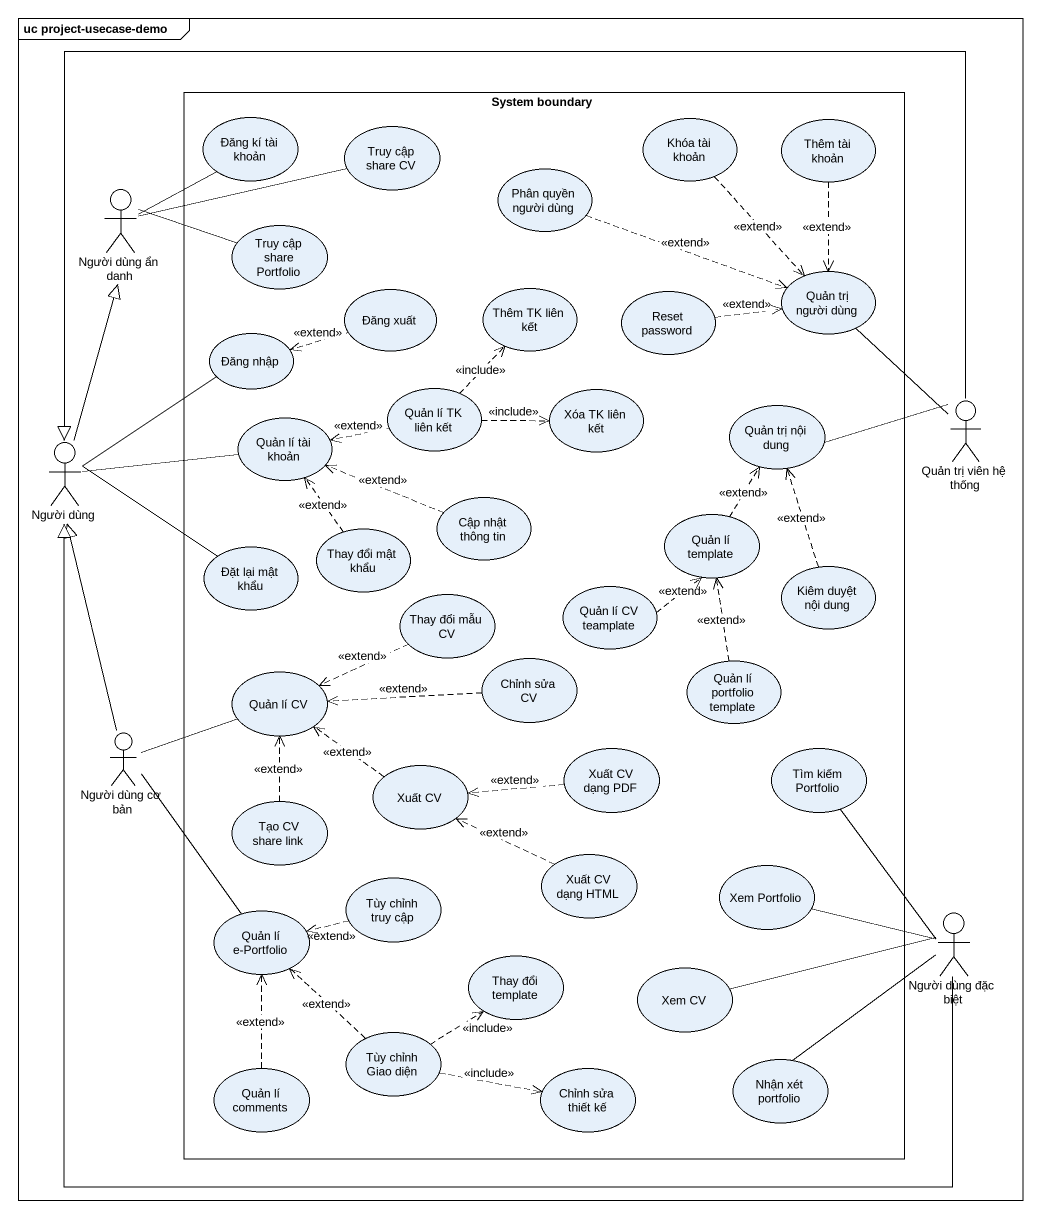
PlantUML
@startuml
mainframe uc project-usecase-demo
rectangle "System boundary" as System_boundary {
  usecase "Đăng kí tài khoản" as Đăng_kí_tài_khoản
  usecase "Truy cập share CV" as Truy_cập_share_CV
  usecase "Khóa tài khoản" as Khóa_tài_khoản
  usecase "Thêm tài khoản" as Thêm_tài_khoản
  usecase "Phân quyền người dùng" as Phân_quyền_người_dùng
  usecase "Truy cập share Portfolio" as Truy_cập_share_Portfolio
  usecase "Đăng xuất" as Đăng_xuất
  usecase "Thêm TK liên kết" as Thêm_TK_liên_kết
  usecase "Reset password" as Reset_password
  usecase "Quản trị người dùng" as Quản_trị_người_dùng
  usecase "Đăng nhập" as Đăng_nhập
  usecase "Quản lí TK liên kết" as Quản_lí_TK_liên_kết
  usecase "Xóa TK liên kết" as Xóa_TK_liên_kết
  usecase "Quản trị nội dung" as Quản_trị_nội_dung
  usecase "Quản lí tài khoản" as Quản_lí_tài_khoản
  usecase "Cập nhật thông tin" as Cập_nhật_thông_tin
  usecase "Đặt lại mật khẩu" as Đặt_lại_mật_khẩu
  usecase "Thay đổi mật khẩu" as Thay_đổi_mật_khẩu
  usecase "Quản lí template" as Quản_lí_template
  usecase "Thay đổi mẫu CV" as Thay_đổi_mẫu_CV
  usecase "Quản lí CV teamplate" as Quản_lí_CV_teamplate
  usecase "Kiêm duyệt nội dung" as Kiêm_duyệt_nội_dung
  usecase "Chỉnh sửa CV" as Chỉnh_sửa_CV
  usecase "Quản lí CV" as Quản_lí_CV
  usecase "Quản lí portfolio template" as Quản_lí_portfolio_template
  usecase "Xuất CV dạng PDF" as Xuất_CV_dạng_PDF
  usecase "Tìm kiếm Portfolio" as Tìm_kiếm_Portfolio
  usecase "Tạo CV share link" as Tạo_CV_share_link
  usecase "Xuất CV" as Xuất_CV
  usecase "Xuất CV dạng HTML" as Xuất_CV_dạng_HTML
  usecase "Quản lí e-Portfolio" as Quản_lí_e_Portfolio
  usecase "Tùy chỉnh truy cập" as Tùy_chỉnh_truy_cập
  usecase "Xem Portfolio" as Xem_Portfolio
  usecase "Thay đổi template" as Thay_đổi_template
  usecase "Xem CV" as Xem_CV
  usecase "Tùy chỉnh Giao diện" as Tùy_chỉnh_Giao_diện
  usecase "Nhận xét portfolio" as Nhận_xét_portfolio
  usecase "Quản lí comments" as Quản_lí_comments
  usecase "Chỉnh sửa thiết kế" as Chỉnh_sửa_thiết_kế
}
actor "Người dùng ẩn danh" as Người_dùng_ẩn_danh
actor "Quản trị viên hệ thống" as Quản_trị_viên_hệ_thống
actor "Người dùng" as Người_dùng
actor "Người dùng cơ bản" as Người_dùng_cơ_bản
actor "Người dùng đặc biệt" as Người_dùng_đặc_biệt
Khóa_tài_khoản ..> Quản_trị_người_dùng : <<extend>>
Thêm_tài_khoản ..> Quản_trị_người_dùng : <<extend>>
Người_dùng_ẩn_danh -up- Đăng_kí_tài_khoản
Người_dùng_ẩn_danh -right- Truy_cập_share_CV
Người_dùng_ẩn_danh -right- Truy_cập_share_Portfolio
Phân_quyền_người_dùng .right.> Quản_trị_người_dùng : <<extend>>
Đăng_xuất .left.> Đăng_nhập : <<extend>>
Reset_password .right.> Quản_trị_người_dùng : <<extend>>
Quản_trị_người_dùng -- Quản_trị_viên_hệ_thống
Quản_lí_TK_liên_kết .up.> Thêm_TK_liên_kết : <<include>>
Quản_lí_TK_liên_kết .right.> Xóa_TK_liên_kết : <<include>>
Quản_lí_TK_liên_kết .left.> Quản_lí_tài_khoản : <<extend>>
Quản_trị_viên_hệ_thống -left- Quản_trị_nội_dung
Quản_trị_viên_hệ_thống -left-|> Người_dùng
Người_dùng -up-|> Người_dùng_ẩn_danh
Người_dùng -up- Đăng_nhập
Người_dùng -right- Quản_lí_tài_khoản
Người_dùng -right- Đặt_lại_mật_khẩu
Cập_nhật_thông_tin .left.> Quản_lí_tài_khoản : <<extend>>
Thay_đổi_mật_khẩu .up.> Quản_lí_tài_khoản : <<extend>>
Quản_lí_template .up.> Quản_trị_nội_dung : <<extend>>
Thay_đổi_mẫu_CV .left.> Quản_lí_CV : <<extend>>
Quản_lí_CV_teamplate .up.> Quản_lí_template : <<extend>>
Kiêm_duyệt_nội_dung .up.> Quản_trị_nội_dung : <<extend>>
Chỉnh_sửa_CV .left.> Quản_lí_CV : <<extend>>
Quản_lí_portfolio_template .up.> Quản_lí_template : <<extend>>
Người_dùng_cơ_bản -up-|> Người_dùng
Người_dùng_cơ_bản -right- Quản_lí_CV
Người_dùng_cơ_bản -- Quản_lí_e_Portfolio
Xuất_CV_dạng_PDF .left.> Xuất_CV : <<extend>>
Tìm_kiếm_Portfolio -- Người_dùng_đặc_biệt
Tạo_CV_share_link .up.> Quản_lí_CV : <<extend>>
Xuất_CV .up.> Quản_lí_CV : <<extend>>
Xuất_CV_dạng_HTML .left.> Xuất_CV : <<extend>>
Tùy_chỉnh_truy_cập .left.> Quản_lí_e_Portfolio : <<extend>>
Xem_Portfolio -right- Người_dùng_đặc_biệt
Người_dùng_đặc_biệt -left-|> Người_dùng
Xem_CV -right- Người_dùng_đặc_biệt
Tùy_chỉnh_Giao_diện .up.> Quản_lí_e_Portfolio : <<extend>>
Tùy_chỉnh_Giao_diện .up.> Thay_đổi_template : <<include>>
Tùy_chỉnh_Giao_diện .right.> Chỉnh_sửa_thiết_kế : <<include>>
Nhận_xét_portfolio -up- Người_dùng_đặc_biệt
Quản_lí_comments .up.> Quản_lí_e_Portfolio : <<extend>>
@enduml
